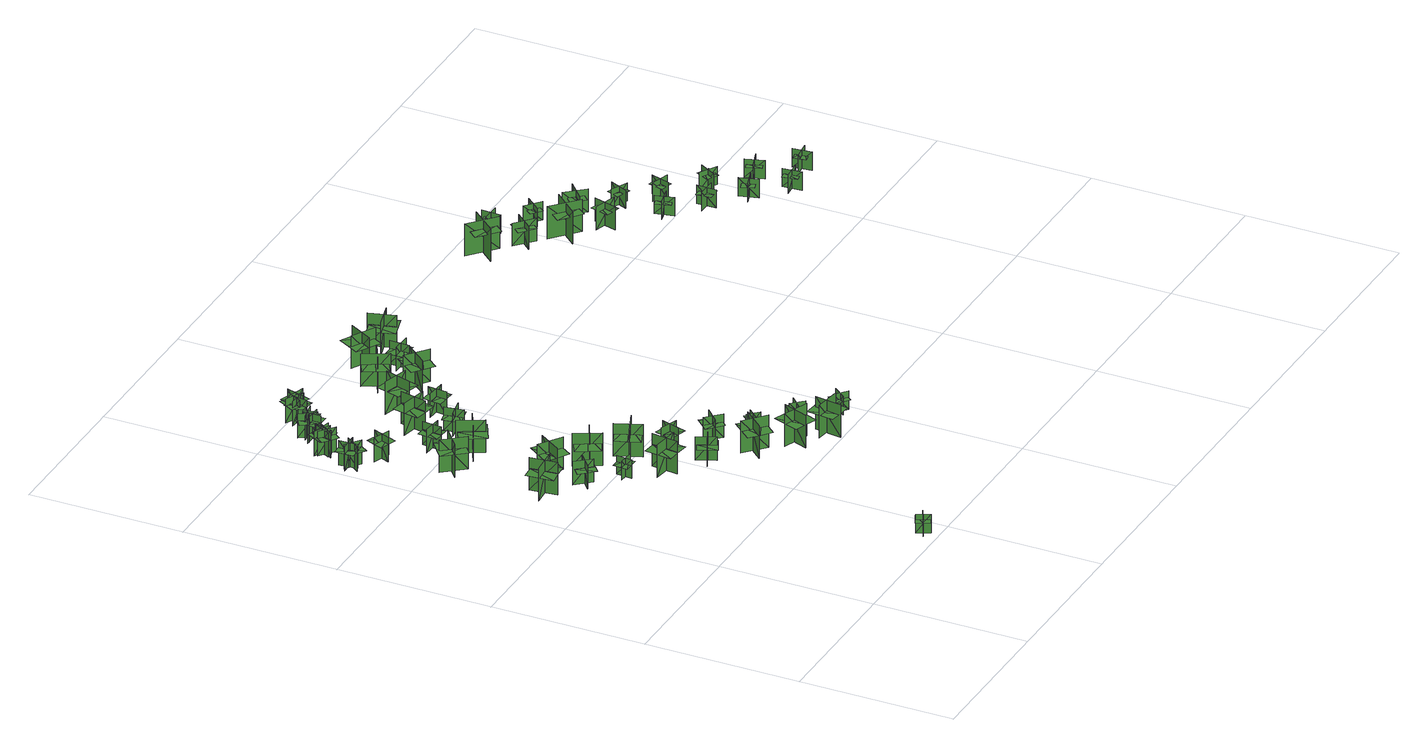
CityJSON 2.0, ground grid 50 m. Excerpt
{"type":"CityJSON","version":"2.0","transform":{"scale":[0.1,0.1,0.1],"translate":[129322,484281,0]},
"CityObjects":{
"tree1":{"type":"SolitaryVegetationObject","geometry":[{"type":"MultiSurface","lod":"1","boundaries":[[[0,1,2]],[[0,2,3]],[[4,5,6]],[[4,6,7]],[[8,9,10]],[[8,10,11]],[[8,11,12]],[[8,12,13]]]}]},
"tree2":{"type":"SolitaryVegetationObject","geometry":[{"type":"MultiSurface","lod":"1","boundaries":[[[14,15,16]],[[14,16,17]],[[18,19,20]],[[18,20,21]],[[22,23,24]],[[22,24,25]],[[22,25,26]],[[22,26,27]]]}]},
"tree3":{"type":"SolitaryVegetationObject","geometry":[{"type":"MultiSurface","lod":"1","boundaries":[[[28,29,30]],[[28,30,31]],[[32,33,34]],[[32,34,35]],[[36,37,38]],[[36,38,39]],[[36,39,40]],[[36,40,41]]]}]},
"tree4":{"type":"SolitaryVegetationObject","geometry":[{"type":"MultiSurface","lod":"1","boundaries":[[[42,43,44]],[[42,44,45]],[[46,47,48]],[[46,48,49]],[[50,51,52]],[[50,52,53]],[[50,53,54]],[[50,54,55]]]}]},
"tree5":{"type":"SolitaryVegetationObject","geometry":[{"type":"MultiSurface","lod":"1","boundaries":[[[56,57,58]],[[56,58,59]],[[60,61,62]],[[60,62,63]],[[64,65,66]],[[64,66,67]],[[64,67,68]],[[64,68,69]]]}]},
"tree6":{"type":"SolitaryVegetationObject","geometry":[{"type":"MultiSurface","lod":"1","boundaries":[[[70,71,72]],[[70,72,73]],[[74,75,76]],[[74,76,77]],[[78,79,80]],[[78,80,81]],[[78,81,82]],[[78,82,83]]]}]},
"tree7":{"type":"SolitaryVegetationObject","geometry":[{"type":"MultiSurface","lod":"1","boundaries":[[[84,85,86]],[[84,86,87]],[[88,89,90]],[[88,90,91]],[[92,93,94]],[[92,94,95]],[[92,95,96]],[[92,96,97]]]}]},
"tree8":{"type":"SolitaryVegetationObject","geometry":[{"type":"MultiSurface","lod":"1","boundaries":[[[98,99,100]],[[98,100,101]],[[102,103,104]],[[102,104,105]],[[106,107,108]],[[106,108,109]],[[106,109,110]],[[106,110,111]]]}]},
"tree9":{"type":"SolitaryVegetationObject","geometry":[{"type":"MultiSurface","lod":"1","boundaries":[[[112,113,114]],[[112,114,115]],[[116,117,118]],[[116,118,119]],[[120,121,122]],[[120,122,123]],[[120,123,124]],[[120,124,125]]]}]},
"tree10":{"type":"SolitaryVegetationObject","geometry":[{"type":"MultiSurface","lod":"1","boundaries":[[[126,127,128]],[[126,128,129]],[[130,131,132]],[[130,132,133]],[[134,135,136]],[[134,136,137]],[[134,137,138]],[[134,138,139]]]}]},
"tree11":{"type":"SolitaryVegetationObject","geometry":[{"type":"MultiSurface","lod":"1","boundaries":[[[140,141,142]],[[140,142,143]],[[144,145,146]],[[144,146,147]],[[148,149,150]],[[148,150,151]],[[148,151,152]],[[148,152,153]]]}]},
"tree12":{"type":"SolitaryVegetationObject","geometry":[{"type":"MultiSurface","lod":"1","boundaries":[[[154,155,156]],[[154,156,157]],[[158,159,160]],[[158,160,161]],[[162,163,164]],[[162,164,165]],[[162,165,166]],[[162,166,167]]]}]},
"tree13":{"type":"SolitaryVegetationObject","geometry":[{"type":"MultiSurface","lod":"1","boundaries":[[[168,169,170]],[[168,170,171]],[[172,173,174]],[[172,174,175]],[[176,177,178]],[[176,178,179]],[[176,179,180]],[[176,180,181]]]}]},
"tree14":{"type":"SolitaryVegetationObject","geometry":[{"type":"MultiSurface","lod":"1","boundaries":[[[182,183,184]],[[182,184,185]],[[186,187,188]],[[186,188,189]],[[190,191,192]],[[190,192,193]],[[190,193,194]],[[190,194,195]]]}]},
"tree15":{"type":"SolitaryVegetationObject","geometry":[{"type":"MultiSurface","lod":"1","boundaries":[[[196,197,198]],[[196,198,199]],[[200,201,202]],[[200,202,203]],[[204,205,206]],[[204,206,207]],[[204,207,208]],[[204,208,209]]]}]},
"tree16":{"type":"SolitaryVegetationObject","geometry":[{"type":"MultiSurface","lod":"1","boundaries":[[[210,211,212]],[[210,212,213]],[[214,215,216]],[[214,216,217]],[[218,219,220]],[[218,220,221]],[[218,221,222]],[[218,222,223]]]}]},
"tree17":{"type":"SolitaryVegetationObject","geometry":[{"type":"MultiSurface","lod":"1","boundaries":[[[224,225,226]],[[224,226,227]],[[228,229,230]],[[228,230,231]],[[232,233,234]],[[232,234,235]],[[232,235,236]],[[232,236,237]]]}]},
"tree18":{"type":"SolitaryVegetationObject","geometry":[{"type":"MultiSurface","lod":"1","boundaries":[[[238,239,240]],[[238,240,241]],[[242,243,244]],[[242,244,245]],[[246,247,248]],[[246,248,249]],[[246,249,250]],[[246,250,251]]]}]},
"tree19":{"type":"SolitaryVegetationObject","geometry":[{"type":"MultiSurface","lod":"1","boundaries":[[[252,253,254]],[[252,254,255]],[[256,257,258]],[[256,258,259]],[[260,261,262]],[[260,262,263]],[[260,263,264]],[[260,264,265]]]}]},
"tree20":{"type":"SolitaryVegetationObject","geometry":[{"type":"MultiSurface","lod":"1","boundaries":[[[266,267,268]],[[266,268,269]],[[270,271,272]],[[270,272,273]],[[274,275,276]],[[274,276,277]],[[274,277,278]],[[274,278,279]]]}]},
"tree21":{"type":"SolitaryVegetationObject","geometry":[{"type":"MultiSurface","lod":"1","boundaries":[[[280,281,282]],[[280,282,283]],[[284,285,286]],[[284,286,287]],[[288,289,290]],[[288,290,291]],[[288,291,292]],[[288,292,293]]]}]},
"tree22":{"type":"SolitaryVegetationObject","geometry":[{"type":"MultiSurface","lod":"1","boundaries":[[[294,295,296]],[[294,296,297]],[[298,299,300]],[[298,300,301]],[[302,303,304]],[[302,304,305]],[[302,305,306]],[[302,306,307]]]}]},
"tree23":{"type":"SolitaryVegetationObject","geometry":[{"type":"MultiSurface","lod":"1","boundaries":[[[308,309,310]],[[308,310,311]],[[312,313,314]],[[312,314,315]],[[316,317,318]],[[316,318,319]],[[316,319,320]],[[316,320,321]]]}]},
"tree24":{"type":"SolitaryVegetationObject","geometry":[{"type":"MultiSurface","lod":"1","boundaries":[[[322,323,324]],[[322,324,325]],[[326,327,328]],[[326,328,329]],[[330,331,332]],[[330,332,333]],[[330,333,334]],[[330,334,335]]]}]},
"tree25":{"type":"SolitaryVegetationObject","geometry":[{"type":"MultiSurface","lod":"1","boundaries":[[[336,337,338]],[[336,338,339]],[[340,341,342]],[[340,342,343]],[[344,345,346]],[[344,346,347]],[[344,347,348]],[[344,348,349]]]}]},
"tree26":{"type":"SolitaryVegetationObject","geometry":[{"type":"MultiSurface","lod":"1","boundaries":[[[350,351,352]],[[350,352,353]],[[354,355,356]],[[354,356,357]],[[358,359,360]],[[358,360,361]],[[358,361,362]],[[358,362,363]]]}]},
"tree27":{"type":"SolitaryVegetationObject","geometry":[{"type":"MultiSurface","lod":"1","boundaries":[[[364,365,366]],[[364,366,367]],[[368,369,370]],[[368,370,371]],[[372,373,374]],[[372,374,375]],[[372,375,376]],[[372,376,377]]]}]},
"tree28":{"type":"SolitaryVegetationObject","geometry":[{"type":"MultiSurface","lod":"1","boundaries":[[[378,379,380]],[[378,380,381]],[[382,383,384]],[[382,384,385]],[[386,387,388]],[[386,388,389]],[[386,389,390]],[[386,390,391]]]}]},
"tree29":{"type":"SolitaryVegetationObject","geometry":[{"type":"MultiSurface","lod":"1","boundaries":[[[392,393,394]],[[392,394,395]],[[396,397,398]],[[396,398,399]],[[400,401,402]],[[400,402,403]],[[400,403,404]],[[400,404,405]]]}]},
"tree30":{"type":"SolitaryVegetationObject","geometry":[{"type":"MultiSurface","lod":"1","boundaries":[[[406,407,408]],[[406,408,409]],[[410,411,412]],[[410,412,413]],[[414,415,416]],[[414,416,417]],[[414,417,418]],[[414,418,419]]]}]},
"tree31":{"type":"SolitaryVegetationObject","geometry":[{"type":"MultiSurface","lod":"1","boundaries":[[[420,421,422]],[[420,422,423]],[[424,425,426]],[[424,426,427]],[[428,429,430]],[[428,430,431]],[[428,431,432]],[[428,432,433]]]}]},
"tree32":{"type":"SolitaryVegetationObject","geometry":[{"type":"MultiSurface","lod":"1","boundaries":[[[434,435,436]],[[434,436,437]],[[438,439,440]],[[438,440,441]],[[442,443,444]],[[442,444,445]],[[442,445,446]],[[442,446,447]]]}]},
"tree33":{"type":"SolitaryVegetationObject","geometry":[{"type":"MultiSurface","lod":"1","boundaries":[[[448,449,450]],[[448,450,451]],[[452,453,454]],[[452,454,455]],[[456,457,458]],[[456,458,459]],[[456,459,460]],[[456,460,461]]]}]},
"tree34":{"type":"SolitaryVegetationObject","geometry":[{"type":"MultiSurface","lod":"1","boundaries":[[[462,463,464]],[[462,464,465]],[[466,467,468]],[[466,468,469]],[[470,471,472]],[[470,472,473]],[[470,473,474]],[[470,474,475]]]}]},
"tree35":{"type":"SolitaryVegetationObject","geometry":[{"type":"MultiSurface","lod":"1","boundaries":[[[476,477,478]],[[476,478,479]],[[480,481,482]],[[480,482,483]],[[484,485,486]],[[484,486,487]],[[484,487,488]],[[484,488,489]]]}]},
"tree36":{"type":"SolitaryVegetationObject","geometry":[{"type":"MultiSurface","lod":"1","boundaries":[[[490,491,492]],[[490,492,493]],[[494,495,496]],[[494,496,497]],[[498,499,500]],[[498,500,501]],[[498,501,502]],[[498,502,503]]]}]},
"tree37":{"type":"SolitaryVegetationObject","geometry":[{"type":"MultiSurface","lod":"1","boundaries":[[[504,505,506]],[[504,506,507]],[[508,509,510]],[[508,510,511]],[[512,513,514]],[[512,514,515]],[[512,515,516]],[[512,516,517]]]}]},
"tree38":{"type":"SolitaryVegetationObject","geometry":[{"type":"MultiSurface","lod":"1","boundaries":[[[518,519,520]],[[518,520,521]],[[522,523,524]],[[522,524,525]],[[526,527,528]],[[526,528,529]],[[526,529,530]],[[526,530,531]]]}]},
"tree39":{"type":"SolitaryVegetationObject","geometry":[{"type":"MultiSurface","lod":"1","boundaries":[[[532,533,534]],[[532,534,535]],[[536,537,538]],[[536,538,539]],[[540,541,542]],[[540,542,543]],[[540,543,544]],[[540,544,545]]]}]},
"tree40":{"type":"SolitaryVegetationObject","geometry":[{"type":"MultiSurface","lod":"1","boundaries":[[[546,547,548]],[[546,548,549]],[[550,551,552]],[[550,552,553]],[[554,555,556]],[[554,556,557]],[[554,557,558]],[[554,558,559]]]}]},
"tree41":{"type":"SolitaryVegetationObject","geometry":[{"type":"MultiSurface","lod":"1","boundaries":[[[560,561,562]],[[560,562,563]],[[564,565,566]],[[564,566,567]],[[568,569,570]],[[568,570,571]],[[568,571,572]],[[568,572,573]]]}]},
"tree42":{"type":"SolitaryVegetationObject","geometry":[{"type":"MultiSurface","lod":"1","boundaries":[[[574,575,576]],[[574,576,577]],[[578,579,580]],[[578,580,581]],[[582,583,584]],[[582,584,585]],[[582,585,586]],[[582,586,587]]]}]},
"tree43":{"type":"SolitaryVegetationObject","geometry":[{"type":"MultiSurface","lod":"1","boundaries":[[[588,589,590]],[[588,590,591]],[[592,593,594]],[[592,594,595]],[[596,597,598]],[[596,598,599]],[[596,599,600]],[[596,600,601]]]}]},
"tree44":{"type":"SolitaryVegetationObject","geometry":[{"type":"MultiSurface","lod":"1","boundaries":[[[602,603,604]],[[602,604,605]],[[606,607,608]],[[606,608,609]],[[610,611,612]],[[610,612,613]],[[610,613,614]],[[610,614,615]]]}]},
"tree45":{"type":"SolitaryVegetationObject","geometry":[{"type":"MultiSurface","lod":"1","boundaries":[[[616,617,618]],[[616,618,619]],[[620,621,622]],[[620,622,623]],[[624,625,626]],[[624,626,627]],[[624,627,628]],[[624,628,629]]]}]},
"tree46":{"type":"SolitaryVegetationObject","geometry":[{"type":"MultiSurface","lod":"1","boundaries":[[[630,631,632]],[[630,632,633]],[[634,635,636]],[[634,636,637]],[[638,639,640]],[[638,640,641]],[[638,641,642]],[[638,642,643]]]}]},
"tree47":{"type":"SolitaryVegetationObject","geometry":[{"type":"MultiSurface","lod":"1","boundaries":[[[644,645,646]],[[644,646,647]],[[648,649,650]],[[648,650,651]],[[652,653,654]],[[652,654,655]],[[652,655,656]],[[652,656,657]]]}]},
"tree48":{"type":"SolitaryVegetationObject","geometry":[{"type":"MultiSurface","lod":"1","boundaries":[[[658,659,660]],[[658,660,661]],[[662,663,664]],[[662,664,665]],[[666,667,668]],[[666,668,669]],[[666,669,670]],[[666,670,671]]]}]},
"tree49":{"type":"SolitaryVegetationObject","geometry":[{"type":"MultiSurface","lod":"1","boundaries":[[[672,673,674]],[[672,674,675]],[[676,677,678]],[[676,678,679]],[[680,681,682]],[[680,682,683]],[[680,683,684]],[[680,684,685]]]}]},
"tree50":{"type":"SolitaryVegetationObject","geometry":[{"type":"MultiSurface","lod":"1","boundaries":[[[686,687,688]],[[686,688,689]],[[690,691,692]],[[690,692,693]],[[694,695,696]],[[694,696,697]],[[694,697,698]],[[694,698,699]]]}]},
"tree51":{"type":"SolitaryVegetationObject","geometry":[{"type":"MultiSurface","lod":"1","boundaries":[[[700,701,702]],[[700,702,703]],[[704,705,706]],[[704,706,707]],[[708,709,710]],[[708,710,711]],[[708,711,712]],[[708,712,713]]]}]},
"tree52":{"type":"SolitaryVegetationObject","geometry":[{"type":"MultiSurface","lod":"1","boundaries":[[[714,715,716]],[[714,716,717]],[[718,719,720]],[[718,720,721]],[[722,723,724]],[[722,724,725]],[[722,725,726]],[[722,726,727]]]}]},
"tree53":{"type":"SolitaryVegetationObject","geometry":[{"type":"MultiSurface","lod":"1","boundaries":[[[728,729,730]],[[728,730,731]],[[732,733,734]],[[732,734,735]],[[736,737,738]],[[736,738,739]],[[736,739,740]],[[736,740,741]]]}]},
"tree54":{"type":"SolitaryVegetationObject","geometry":[{"type":"MultiSurface","lod":"1","boundaries":[[[742,743,744]],[[742,744,745]],[[746,747,748]],[[746,748,749]],[[750,751,752]],[[750,752,753]],[[750,753,754]],[[750,754,755]]]}]},
"tree55":{"type":"SolitaryVegetationObject","geometry":[{"type":"MultiSurface","lod":"1","boundaries":[[[756,757,758]],[[756,758,759]],[[760,761,762]],[[760,762,763]],[[764,765,766]],[[764,766,767]],[[764,767,768]],[[764,768,769]]]}]},
"tree56":{"type":"SolitaryVegetationObject","geometry":[{"type":"MultiSurface","lod":"1","boundaries":[[[770,771,772]],[[770,772,773]],[[774,775,776]],[[774,776,777]],[[778,779,780]],[[778,780,781]],[[778,781,782]],[[778,782,783]]]}]},
"tree57":{"type":"SolitaryVegetationObject","geometry":[{"type":"MultiSurface","lod":"1","boundaries":[[[784,785,786]],[[784,786,787]],[[788,789,790]],[[788,790,791]],[[792,793,794]],[[792,794,795]],[[792,795,796]],[[792,796,797]]]}]}
},
"vertices":[
[394,53,27],[414,13,27],[414,13,89],[394,53,89],[385,25,27],[424,44,27],[424,44,89],[385,25,89],[385,25,72],[394,5,72],[434,25,72],[424,44,72],[414,64,72],[375,45,72],
[143,1186,17],[151,1098,17],[151,1098,127],[143,1186,127],[98,1133,17],[186,1140,17],[186,1140,127],[98,1133,127],[138,1180,92],[97,1176,92],[106,1088,92],[147,1093,92],[187,1097,92],[178,1184,92],
[7,1718,17],[66,1721,17],[66,1721,99],[7,1718,99],[36,1691,17],[32,1750,17],[32,1750,99],[36,1691,99],[36,1691,76],[65,1693,76],[62,1752,76],[32,1750,76],[3,1749,76],[6,1690,76],
[219,1081,21],[260,1033,21],[260,1033,99],[219,1081,99],[215,1031,21],[263,1071,21],[263,1071,99],[215,1031,99],[219,1075,74],[196,1056,74],[237,1009,74],[259,1028,74],[281,1046,74],[241,1094,74],
[58,1732,16],[22,1686,16],[22,1686,98],[58,1732,98],[19,1727,16],[66,1692,16],[66,1692,98],[19,1727,98],[19,1727,76],[1,1704,76],[48,1668,76],[66,1692,76],[83,1715,76],[37,1751,76],
[176,1400,16],[121,1468,16],[121,1468,126],[176,1400,126],[183,1469,16],[115,1414,16],[115,1414,126],[183,1469,126],[177,1408,90],[208,1434,90],[152,1502,90],[121,1476,90],[90,1450,90],[146,1382,90],
[225,1135,16],[275,1208,16],[275,1208,126],[225,1135,126],[294,1148,16],[221,1198,16],[221,1198,126],[294,1148,126],[233,1136,91],[267,1114,91],[316,1187,91],[282,1210,91],[248,1232,91],[199,1159,91],
[106,1625,20],[127,1680,20],[127,1680,102],[106,1625,102],[142,1641,20],[86,1662,20],[86,1662,102],[142,1641,102],[142,1641,80],[152,1669,80],[97,1690,80],[86,1662,80],[76,1634,80],[131,1614,80],
[57,1830,14],[103,1793,14],[103,1793,97],[57,1830,97],[61,1791,14],[98,1837,14],[98,1837,97],[61,1791,97],[61,1791,74],[84,1773,74],[121,1819,74],[98,1837,74],[75,1855,74],[38,1809,74],
[90,1852,14],[63,1799,14],[63,1799,96],[90,1852,96],[52,1840,14],[105,1813,14],[105,1813,96],[52,1840,96],[52,1840,73],[39,1813,73],[91,1787,73],[105,1813,73],[118,1839,73],[66,1866,73],
[367,967,14],[317,970,14],[317,970,77],[367,967,77],[341,997,14],[338,947,14],[338,947,77],[341,997,77],[364,971,57],[365,994,57],[315,996,57],[314,973,57],[313,950,57],[363,948,57],
[119,1826,11],[61,1839,11],[61,1839,93],[119,1826,93],[98,1859,11],[85,1801,11],[85,1801,93],[98,1859,93],[98,1859,70],[69,1865,70],[56,1808,70],[85,1801,70],[114,1795,70],[126,1853,70],
[394,1112,14],[315,1073,14],[315,1073,124],[394,1112,124],[328,1135,14],[367,1056,14],[367,1056,124],[328,1135,124],[387,1115,89],[368,1151,89],[290,1111,89],[308,1075,89],[327,1039,89],[405,1079,89],
[243,1473,16],[284,1395,16],[284,1395,126],[243,1473,126],[222,1406,16],[300,1447,16],[300,1447,126],[222,1406,126],[240,1465,90],[204,1445,90],[246,1368,90],[282,1388,90],[318,1407,90],[275,1484,90],
[443,932,5],[432,845,5],[432,845,115],[443,932,115],[388,889,5],[475,878,5],[475,878,115],[388,889,115],[436,927,80],[396,932,80],[386,844,80],[426,840,80],[467,835,80],[477,923,80],
[247,1582,15],[241,1519,15],[241,1519,94],[247,1582,94],[209,1550,15],[271,1544,15],[271,1544,94],[209,1550,94],[243,1579,68],[214,1581,68],[209,1518,68],[237,1516,68],[266,1514,68],[271,1576,68],
[145,1863,11],[145,1922,11],[145,1922,94],[145,1863,94],[173,1890,11],[114,1890,11],[114,1890,94],[173,1890,94],[173,1890,71],[173,1920,71],[114,1920,71],[114,1890,71],[114,1861,71],[173,1861,71],
[165,1920,13],[116,1887,13],[116,1887,95],[165,1920,95],[126,1928,13],[159,1879,13],[159,1879,95],[126,1928,95],[126,1928,72],[102,1912,72],[135,1863,72],[159,1879,72],[184,1896,72],[151,1945,72],
[186,1917,10],[129,1906,10],[129,1906,92],[186,1917,92],[154,1940,10],[165,1882,10],[165,1882,92],[154,1940,92],[154,1940,69],[125,1934,69],[136,1876,69],[165,1882,69],[194,1887,69],[183,1945,69],
[495,1024,15],[413,992,15],[413,992,125],[495,1024,125],[431,1052,15],[463,970,15],[463,970,125],[431,1052,125],[488,1028,90],[473,1066,90],[391,1033,90],[406,995,90],[421,957,90],[503,990,90],
[520,829,10],[546,771,10],[546,771,89],[520,829,89],[503,782,10],[560,808,10],[560,808,89],[503,782,89],[518,823,63],[492,811,63],[519,754,63],[545,767,63],[571,779,63],[544,836,63],
[326,1690,17],[308,1603,17],[308,1603,126],[326,1690,126],[268,1652,17],[354,1633,17],[354,1633,126],[268,1652,126],[319,1685,91],[279,1693,91],[262,1607,91],[302,1599,91],[342,1591,91],[359,1678,91],
[217,1997,12],[208,1939,12],[208,1939,94],[217,1997,94],[185,1974,12],[243,1965,12],[243,1965,94],[185,1974,94],[185,1974,71],[180,1945,71],[239,1936,71],[243,1965,71],[248,1994,71],[189,2003,71],
[224,2009,14],[197,1957,14],[197,1957,96],[224,2009,96],[187,1997,14],[239,1970,14],[239,1970,96],[187,1997,96],[187,1997,73],[173,1971,73],[225,1944,73],[239,1970,73],[253,1996,73],[201,2024,73],
[388,1534,16],[326,1523,16],[326,1523,94],[388,1534,94],[347,1562,16],[358,1500,16],[358,1500,94],[347,1562,94],[383,1537,69],[377,1566,69],[316,1554,69],[321,1525,69],[327,1497,69],[389,1509,69],
[511,935,18],[571,916,18],[571,916,96],[511,935,96],[534,891,18],[553,951,18],[553,951,96],[534,891,96],[513,930,71],[505,902,71],[565,884,71],[573,911,71],[582,939,71],[522,958,71],
[203,1994,16],[259,1977,16],[259,1977,98],[203,1994,98],[221,1959,16],[238,2016,16],[238,2016,98],[221,1959,98],[221,1959,75],[249,1950,75],[267,2007,75],[238,2016,75],[210,2025,75],[192,1968,75],
[610,665,10],[669,730,10],[669,730,119],[610,665,119],[680,668,10],[614,727,10],[614,727,119],[680,668,119],[618,664,84],[649,638,84],[707,704,84],[676,731,84],[645,758,84],[587,691,84],
[668,808,15],[624,854,15],[624,854,94],[668,808,94],[669,858,15],[624,815,15],[624,815,94],[669,858,94],[669,814,68],[689,835,68],[645,879,68],[624,859,68],[604,838,68],[648,794,68],
[400,1631,14],[463,1626,14],[463,1626,93],[400,1631,93],[432,1593,14],[438,1656,14],[438,1656,93],[432,1593,93],[403,1627,68],[401,1598,68],[464,1593,68],[466,1622,68],[468,1651,68],[406,1656,68],
[356,1756,16],[440,1731,16],[440,1731,126],[356,1756,126],[389,1694,16],[414,1779,16],[414,1779,126],[389,1694,126],[359,1749,91],[348,1710,91],[432,1685,91],[444,1724,91],[455,1764,91],[370,1788,91],
[724,569,10],[756,651,10],[756,651,119],[724,569,119],[788,597,10],[706,629,10],[706,629,119],[788,597,119],[732,572,84],[770,558,84],[801,640,84],[763,654,84],[724,669,84],[694,586,84],
[748,760,17],[717,728,17],[717,728,78],[748,760,78],[719,760,17],[750,728,17],[750,728,78],[719,760,78],[719,760,61],[703,744,61],[735,713,61],[750,728,61],[766,744,61],[734,775,61],
[811,498,18],[824,585,18],[824,585,128],[811,498,128],[867,540,18],[780,552,18],[780,552,128],[867,540,128],[818,502,93],[858,497,93],[869,585,93],[829,590,93],[789,595,93],[778,508,93],
[861,636,18],[826,672,18],[826,672,80],[861,636,80],[861,676,18],[825,640,18],[825,640,80],[861,676,80],[861,641,60],[878,657,60],[841,692,60],[825,676,60],[809,659,60],[845,624,60],
[537,1870,16],[458,1830,16],[458,1830,126],[537,1870,126],[471,1891,16],[510,1813,16],[510,1813,126],[471,1891,126],[529,1873,91],[510,1909,91],[432,1868,91],[451,1832,91],[470,1796,91],[548,1837,91],
[518,1714,14],[574,1782,14],[574,1782,124],[518,1714,124],[588,1721,14],[520,1777,14],[520,1777,124],[588,1721,124],[527,1714,89],[558,1689,89],[613,1758,89],[581,1783,89],[549,1808,89],[495,1739,89],
[968,548,17],[929,579,17],[929,579,80],[968,548,80],[964,587,17],[932,548,17],[932,548,80],[964,587,80],[968,552,60],[982,571,60],[943,601,60],[928,583,60],[914,565,60],[954,534,60],
[628,1918,17],[551,1961,17],[551,1961,126],[628,1918,126],[609,1985,17],[566,1909,17],[566,1909,126],[609,1985,126],[626,1926,91],[646,1962,91],[568,2004,91],[549,1968,91],[529,1933,91],[606,1890,91],
[658,1834,17],[595,1835,17],[595,1835,96],[658,1834,96],[623,1870,17],[623,1807,17],[623,1807,96],[623,1870,96],[654,1838,71],[654,1867,71],[591,1867,71],[592,1838,71],[592,1809,71],[655,1809,71],
[693,1977,16],[716,1892,16],[716,1892,126],[693,1977,126],[658,1917,16],[743,1939,16],[743,1939,126],[658,1917,126],[688,1970,90],[649,1959,90],[674,1875,90],[713,1886,90],[752,1897,90],[727,1982,90],
[1369,1874,14],[1287,1947,14],[1287,1947,123],[1369,1874,123],[1364,1947,14],[1364,1947,123],[1292,1866,123],[1292,1866,14],[1362,1880,94],[1385,1908,94],[1319,1962,94],[1296,1934,94],[1273,1906,94],[1339,1852,94],
[1399,1847,14],[1457,1795,14],[1457,1795,91],[1399,1847,91],[1403,1795,14],[1403,1795,91],[1454,1853,91],[1454,1853,14],[1404,1842,71],[1388,1822,71],[1435,1784,71],[1451,1804,71],[1468,1824,71],[1421,1862,71],
[1472,1937,20],[1410,1939,20],[1410,1939,82],[1472,1937,82],[1443,1967,20],[1443,1967,82],[1442,1905,82],[1442,1905,20],[1467,1938,65],[1466,1958,65],[1418,1957,65],[1418,1937,65],[1418,1916,65],[1467,1917,65],
[1563,1700,14],[1482,1773,14],[1482,1773,123],[1563,1700,123],[1559,1773,14],[1559,1773,123],[1486,1693,123],[1486,1693,14],[1556,1707,94],[1579,1735,94],[1514,1789,94],[1491,1761,94],[1468,1733,94],[1533,1679,94],
[1524,1826,19],[1565,1873,19],[1565,1873,81],[1524,1826,81],[1566,1829,19],[1566,1829,81],[1519,1870,81],[1519,1870,19],[1528,1830,64],[1544,1817,64],[1574,1855,64],[1558,1868,64],[1542,1881,64],[1512,1843,64],
[1630,1689,18],[1607,1614,18],[1607,1614,96],[1630,1689,96],[1584,1664,18],[1584,1664,96],[1658,1641,96],[1658,1641,18],[1628,1682,75],[1603,1689,75],[1587,1630,75],[1612,1623,75],[1637,1617,75],[1653,1676,75],
[1617,1734,17],[1675,1786,17],[1675,1786,95],[1617,1734,95],[1669,1731,17],[1669,1731,95],[1618,1790,95],[1618,1790,17],[1622,1739,75],[1640,1720,75],[1684,1762,75],[1666,1781,75],[1648,1799,75],[1604,1758,75],
[1746,1554,16],[1761,1494,16],[1761,1494,78],[1746,1554,78],[1724,1519,16],[1724,1519,78],[1785,1533,78],[1785,1533,16],[1747,1549,61],[1727,1544,61],[1741,1497,61],[1761,1502,61],[1781,1508,61],[1767,1555,61],
[1719,1680,17],[1775,1655,17],[1775,1655,79],[1719,1680,79],[1734,1641,17],[1734,1641,79],[1759,1698,79],[1759,1698,17],[1724,1678,62],[1716,1659,62],[1761,1641,62],[1769,1660,62],[1776,1679,62],[1731,1697,62],
[1853,1405,16],[1853,1468,16],[1853,1468,78],[1853,1405,78],[1882,1435,16],[1882,1435,78],[1820,1435,78],[1820,1435,16],[1853,1411,61],[1874,1412,61],[1872,1460,61],[1851,1459,61],[1830,1459,61],[1832,1410,61],
[1831,1550,15],[1850,1610,15],[1850,1610,78],[1831,1550,78],[1868,1570,15],[1868,1570,78],[1809,1589,78],[1809,1589,15],[1833,1556,61],[1853,1550,61],[1866,1597,61],[1846,1602,61],[1826,1608,61],[1813,1561,61],
[1926,1338,15],[1985,1356,15],[1985,1356,78],[1926,1338,78],[1962,1318,15],[1962,1318,78],[1945,1378,78],[1945,1378,15],[1931,1340,61],[1937,1320,61],[1983,1336,61],[1977,1355,61],[1970,1375,61],[1924,1359,61],
[1965,1505,15],[1933,1451,15],[1933,1451,77],[1965,1505,77],[1924,1494,15],[1924,1494,77],[1978,1462,77],[1978,1462,15],[1962,1500,61],[1944,1510,61],[1921,1467,61],[1939,1457,61],[1957,1447,61],[1980,1490,61],
[2051,1285,15],[2057,1224,15],[2057,1224,77],[2051,1285,77],[2024,1253,15],[2024,1253,77],[2086,1259,77],[2086,1259,15],[2051,1280,61],[2031,1277,61],[2037,1229,61],[2058,1232,61],[2078,1235,61],[2072,1283,61],
[2050,1409,15],[2070,1350,15],[2070,1350,77],[2050,1409,77],[2032,1371,15],[2032,1371,77],[2091,1391,77],[2091,1391,15],[2052,1403,61],[2033,1396,61],[2050,1351,61],[2069,1358,61],[2089,1365,61],[2071,1411,61],
[2199,1284,15],[2137,1276,15],[2137,1276,77],[2199,1284,77],[2166,1309,15],[2166,1309,77],[2173,1247,77],[2173,1247,15],[2194,1283,61],[2190,1303,61],[2142,1295,61],[2146,1275,61],[2149,1255,61],[2197,1263,61]
]}
